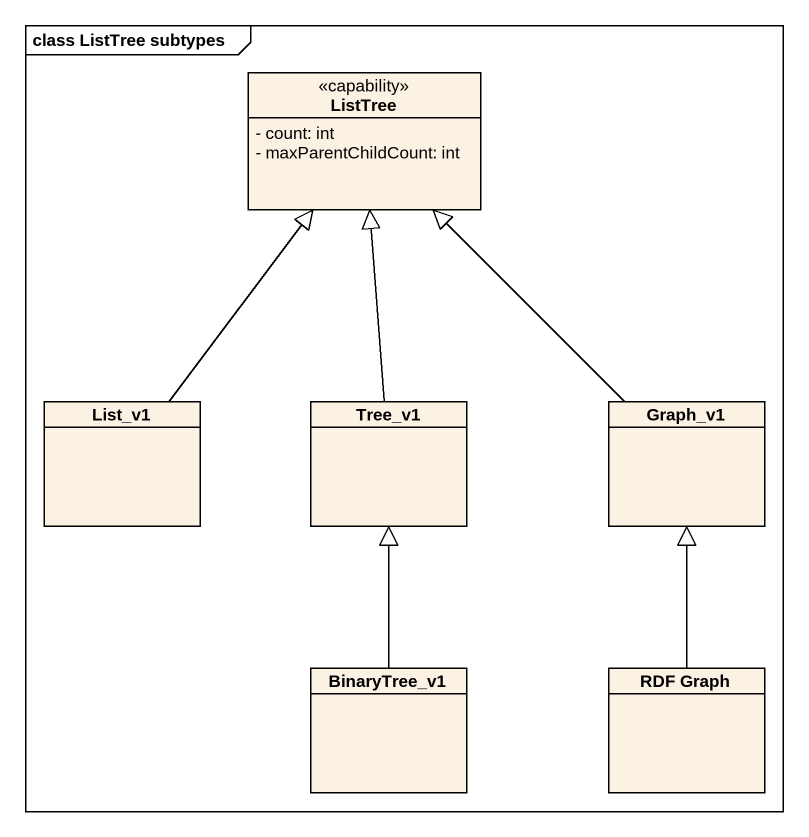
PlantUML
@startuml
mainframe class ListTree subtypes
hide circle
hide empty members
skinparam classAttributeIconSize 0
class ListTree <<capability>> {
  - count: int
  - maxParentChildCount: int
}
class List_v1
class Tree_v1
class Graph_v1
class BinaryTree_v1
class "RDF Graph" as RDF_Graph
List_v1 -up-|> ListTree
Tree_v1 -up-|> ListTree
Graph_v1 -up-|> ListTree
BinaryTree_v1 -up-|> Tree_v1
RDF_Graph -up-|> Graph_v1
@enduml
